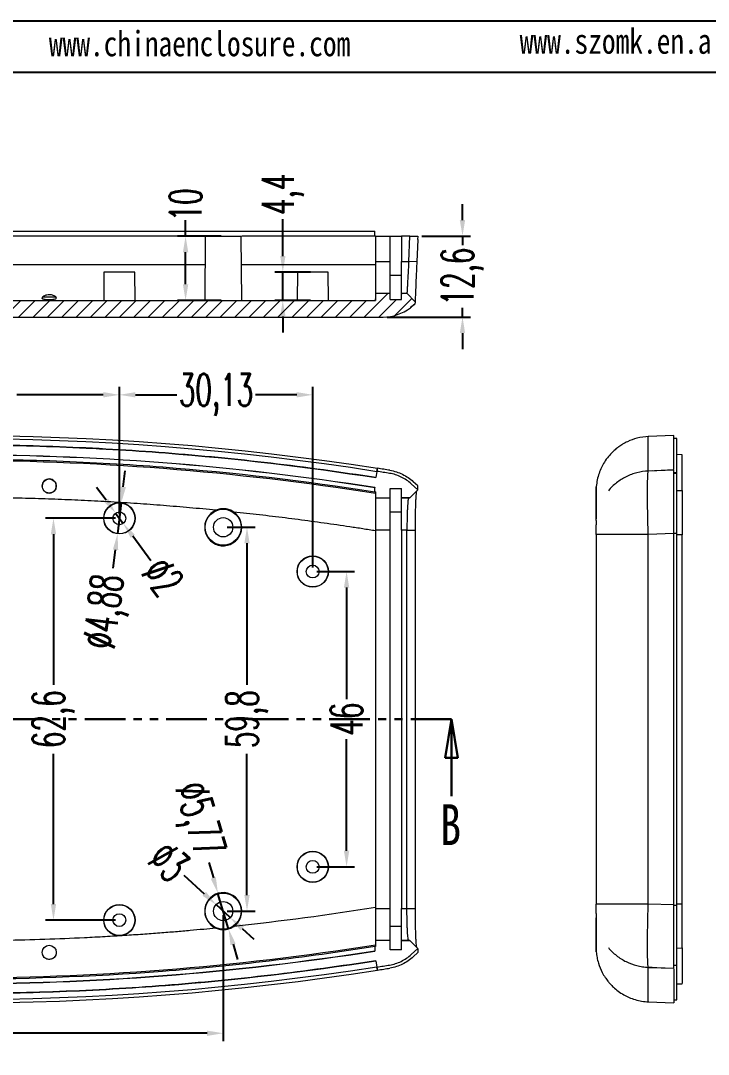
# Model space of a CAD drawing. Header units: inches. Extents: x 1388 to 2543, y 532 to 869.
# Drawn here: x 2043.4 to 2150.6, y 707.8 to 868.8 of the extents above; entities that cross this region are included whole.
import ezdxf

# ---------------------------------------------------------------- set-up
doc = ezdxf.new("R2010")
doc.units = ezdxf.units.IN
doc.linetypes.add('PHANTOM', pattern=[12.7, 6.35, -1.27, 1.27, -1.27, 1.27, -1.27])
doc.layers.add('文字', color=81, linetype='Continuous')
doc.styles.add('SLDTEXTSTYLE0', font='TXT', dxfattribs={"width": 0.75})
doc.styles.add('SLDTEXTSTYLE2', font='TXT', dxfattribs={"width": 0.6, "bigfont": 'bigfont'})
doc.styles.add('宋体', font='', dxfattribs={"width": 0.8, "height": 3.5})
doc.styles.get('宋体').set_extended_font_data('SimSun')
doc.dimstyles.new('5', dxfattribs={"dimtxt": 5, "dimasz": 2.5, "dimexe": 1.25, "dimexo": 0.625, "dimtad": 0, "dimzin": 12, "dimtxsty": 'SLDTEXTSTYLE2', "dimcen": 2.5, "dimclrd": 3, "dimclre": 3, "dimclrt": 256, "dimadec": 0, "dimazin": 0, "dimtfac": 1, "dimtmove": 0, "dimatfit": 3, "dimfxl": 1, "dimarcsym": 0})

# ---------------------------------------------------------------- blocks, each defined once
blk = doc.blocks.new('_CLOSED')
at = {"color": 0, "linetype": 'ByBlock', "lineweight": -2}
for p, q in [((-1, 0.166667), (0, 0)), ((-1, 0.166667), (-1, -0.166667)), ((0, 0), (-1, -0.166667)), ((0, 0), (-1, 0))]:
    blk.add_line(p, q, dxfattribs=at)
blk = doc.blocks.new('*D204')
at = {"color": 3, "lineweight": -2}
for p, q in [((1990.49, 729.45), (1990.49, 709.8)), ((2074.99, 729.45), (2074.99, 709.8)), ((1992.99, 711.05), (2027.37, 711.05)), ((2072.49, 711.05), (2038.12, 711.05))]:
    blk.add_line(p, q, dxfattribs=at)
at = {"color": 3}
for points in [[(1992.99, 711.46), (1992.99, 710.63), (1990.49, 711.05)], [(2072.49, 711.46), (2072.49, 710.63), (2074.99, 711.05)]]:
    blk.add_solid(points, dxfattribs=at)
at = {"layer": 'Defpoints', "color": 0}
for p in [(1990.49, 730.08), (2074.99, 730.08), (2074.99, 711.05)]:
    blk.add_point(p, dxfattribs=at)
at = {"insert": (2032.74, 711.05), "char_height": 5, "attachment_point": 5, "style": 'SLDTEXTSTYLE2'}
blk.add_mtext('84,5', dxfattribs=at)
blk = doc.blocks.new('*D206')
at = {"color": 3, "lineweight": -2}
for p, q in [((2013.06, 791.9), (2013.06, 811.76)), ((2058.81, 791.9), (2058.81, 811.76)), ((2015.56, 810.51), (2029.06, 810.51)), ((2056.31, 810.51), (2042.81, 810.51))]:
    blk.add_line(p, q, dxfattribs=at)
at = {"color": 3}
for points in [[(2015.56, 810.93), (2015.56, 810.1), (2013.06, 810.51)], [(2056.31, 810.93), (2056.31, 810.1), (2058.81, 810.51)]]:
    blk.add_solid(points, dxfattribs=at)
at = {"layer": 'Defpoints', "color": 0}
for p in [(2058.81, 810.51), (2013.06, 791.28), (2058.81, 791.28)]:
    blk.add_point(p, dxfattribs=at)
at = {"insert": (2035.94, 810.51), "char_height": 5, "attachment_point": 5, "style": 'SLDTEXTSTYLE2'}
blk.add_mtext('45,75', dxfattribs=at)
blk = doc.blocks.new('*D207')
at = {"color": 3, "lineweight": -2}
for p, q in [((2058.81, 791.9), (2058.81, 811.76)), ((2088.95, 783.6), (2088.95, 811.76)), ((2061.31, 810.51), (2067.76, 810.51)), ((2086.45, 810.51), (2080.01, 810.51))]:
    blk.add_line(p, q, dxfattribs=at)
at = {"color": 3}
for points in [[(2061.31, 810.93), (2061.31, 810.1), (2058.81, 810.51)], [(2086.45, 810.93), (2086.45, 810.1), (2088.95, 810.51)]]:
    blk.add_solid(points, dxfattribs=at)
at = {"layer": 'Defpoints', "color": 0}
for p in [(2058.81, 810.51), (2058.81, 791.28), (2088.95, 782.98)]:
    blk.add_point(p, dxfattribs=at)
at = {"insert": (2073.88, 810.51), "char_height": 5, "attachment_point": 5, "style": 'SLDTEXTSTYLE2'}
blk.add_mtext('30,13', dxfattribs=at)
blk = doc.blocks.new('*D208')
at = {"color": 3, "lineweight": -2}
for p, q in [((2089.57, 782.98), (2095.47, 782.98)), ((2094.22, 780.48), (2094.22, 763.1)), ((2094.22, 739.48), (2094.22, 756.85)), ((2089.57, 736.98), (2095.47, 736.98))]:
    blk.add_line(p, q, dxfattribs=at)
at = {"color": 3}
for points in [[(2093.8, 780.48), (2094.64, 780.48), (2094.22, 782.98)], [(2093.8, 739.48), (2094.64, 739.48), (2094.22, 736.98)]]:
    blk.add_solid(points, dxfattribs=at)
at = {"layer": 'Defpoints', "color": 0}
for p in [(2088.95, 782.98), (2094.22, 782.98), (2088.95, 736.98)]:
    blk.add_point(p, dxfattribs=at)
at = {"insert": (2094.22, 759.98), "char_height": 5, "attachment_point": 5, "rotation": 90, "style": 'SLDTEXTSTYLE2'}
blk.add_mtext('46', dxfattribs=at)
blk = doc.blocks.new('*D209')
at = {"color": 3, "lineweight": -2}
for p, q in [((2075.62, 789.88), (2079.95, 789.88)), ((2078.7, 787.38), (2078.7, 765.35)), ((2078.7, 732.58), (2078.7, 754.6)), ((2075.62, 730.08), (2079.95, 730.08))]:
    blk.add_line(p, q, dxfattribs=at)
at = {"color": 3}
for points in [[(2078.29, 787.38), (2079.12, 787.38), (2078.7, 789.88)], [(2078.29, 732.58), (2079.12, 732.58), (2078.7, 730.08)]]:
    blk.add_solid(points, dxfattribs=at)
at = {"layer": 'Defpoints', "color": 0}
for p in [(2074.99, 789.88), (2074.99, 730.08), (2078.7, 730.08)]:
    blk.add_point(p, dxfattribs=at)
at = {"insert": (2078.7, 759.98), "char_height": 5, "attachment_point": 5, "rotation": 90, "style": 'SLDTEXTSTYLE2'}
blk.add_mtext('59,8', dxfattribs=at)
blk = doc.blocks.new('*D210')
at = {"color": 3, "lineweight": -2}
for p, q in [((2058.19, 791.28), (2047.29, 791.28)), ((2048.54, 788.78), (2048.54, 765.35)), ((2048.54, 731.18), (2048.54, 754.6)), ((2058.19, 728.68), (2047.29, 728.68))]:
    blk.add_line(p, q, dxfattribs=at)
at = {"color": 3}
for points in [[(2048.12, 788.78), (2048.96, 788.78), (2048.54, 791.28)], [(2048.12, 731.18), (2048.96, 731.18), (2048.54, 728.68)]]:
    blk.add_solid(points, dxfattribs=at)
at = {"layer": 'Defpoints', "color": 0}
for p in [(2048.54, 791.28), (2058.81, 791.28), (2058.81, 728.68)]:
    blk.add_point(p, dxfattribs=at)
at = {"insert": (2048.54, 759.98), "char_height": 5, "attachment_point": 5, "rotation": 90, "style": 'SLDTEXTSTYLE2'}
blk.add_mtext('62,6', dxfattribs=at)
blk = doc.blocks.new('*D213')
at = {"color": 3, "lineweight": -2}
for p, q in [((2056.73, 794.09), (2055.24, 796.09)), ((2058.22, 792.08), (2059.41, 790.47)), ((2063.72, 784.67), (2060.9, 788.47))]:
    blk.add_line(p, q, dxfattribs=at)
at = {"color": 3}
for points in [[(2057.06, 794.34), (2056.39, 793.84), (2058.22, 792.08)], [(2061.23, 788.71), (2060.57, 788.22), (2059.41, 790.47)]]:
    blk.add_solid(points, dxfattribs=at)
at = {"layer": 'Defpoints', "color": 0}
for p in [(2058.22, 792.08), (2059.41, 790.47)]:
    blk.add_point(p, dxfattribs=at)
at = {"insert": (2065.58, 782.16), "char_height": 5, "attachment_point": 5, "rotation": 306.5854, "style": 'SLDTEXTSTYLE2'}
blk.add_mtext('∅2', dxfattribs=at)
blk = doc.blocks.new('*D214')
at = {"color": 3, "lineweight": -2}
for p, q in [((2059.41, 796.18), (2059.72, 798.66)), ((2059.11, 793.7), (2058.52, 788.86)), ((2057.86, 783.48), (2058.21, 786.37))]:
    blk.add_line(p, q, dxfattribs=at)
at = {"color": 3}
for points in [[(2059, 796.23), (2059.83, 796.13), (2059.11, 793.7)], [(2057.8, 786.42), (2058.63, 786.32), (2058.52, 788.86)]]:
    blk.add_solid(points, dxfattribs=at)
at = {"layer": 'Defpoints', "color": 0}
for p in [(2059.11, 793.7), (2058.52, 788.86)]:
    blk.add_point(p, dxfattribs=at)
at = {"insert": (2057.03, 776.66), "char_height": 5, "attachment_point": 5, "rotation": 83.0333, "style": 'SLDTEXTSTYLE2'}
blk.add_mtext('∅4,88', dxfattribs=at)
blk = doc.blocks.new('*D215')
at = {"color": 3, "lineweight": -2}
for p, q in [((2072.74, 737.64), (2073.46, 735.24)), ((2075.82, 727.31), (2074.17, 732.84)), ((2076.53, 724.91), (2077.24, 722.52))]:
    blk.add_line(p, q, dxfattribs=at)
at = {"color": 3}
for points in [[(2073.85, 735.36), (2073.06, 735.12), (2074.17, 732.84)], [(2076.93, 725.03), (2076.13, 724.79), (2075.82, 727.31)]]:
    blk.add_solid(points, dxfattribs=at)
at = {"layer": 'Defpoints', "color": 0}
for p in [(2074.17, 732.84), (2075.82, 727.31)]:
    blk.add_point(p, dxfattribs=at)
at = {"insert": (2070.78, 744.23), "char_height": 5, "attachment_point": 5, "rotation": 286.575, "style": 'SLDTEXTSTYLE2'}
blk.add_mtext('∅5,77', dxfattribs=at)
blk = doc.blocks.new('*D216')
at = {"color": 3, "lineweight": -2}
for p, q in [((2068.84, 735.7), (2072.04, 732.77)), ((2076.1, 729.06), (2073.88, 731.09)), ((2077.95, 727.38), (2079.79, 725.69))]:
    blk.add_line(p, q, dxfattribs=at)
at = {"color": 3}
for points in [[(2072.32, 733.08), (2071.76, 732.47), (2073.88, 731.09)], [(2078.23, 727.69), (2077.66, 727.07), (2076.1, 729.06)]]:
    blk.add_solid(points, dxfattribs=at)
at = {"layer": 'Defpoints', "color": 0}
for p in [(2073.88, 731.09), (2076.1, 729.06)]:
    blk.add_point(p, dxfattribs=at)
at = {"insert": (2066.53, 737.8), "char_height": 5, "attachment_point": 5, "rotation": 317.5948, "style": 'SLDTEXTSTYLE2'}
blk.add_mtext('∅3', dxfattribs=at)
blk = doc.blocks.new('*D225')
at = {"color": 3, "lineweight": -2}
for p, q in [((2112.29, 837.73), (2112.29, 840.23)), ((2105.93, 835.23), (2113.54, 835.23)), ((2112.29, 835.23), (2112.29, 833.8)), ((2112.29, 822.63), (2112.29, 824.05)), ((2100.53, 822.63), (2113.54, 822.63)), ((2112.29, 820.13), (2112.29, 817.63))]:
    blk.add_line(p, q, dxfattribs=at)
at = {"color": 3}
for points in [[(2111.87, 837.73), (2112.7, 837.73), (2112.29, 835.23)], [(2111.87, 820.13), (2112.7, 820.13), (2112.29, 822.63)]]:
    blk.add_solid(points, dxfattribs=at)
at = {"layer": 'Defpoints', "color": 0}
for p in [(2105.3, 835.23), (2099.9, 822.63), (2112.29, 822.63)]:
    blk.add_point(p, dxfattribs=at)
at = {"insert": (2112.29, 828.93), "char_height": 5, "attachment_point": 5, "rotation": 90, "style": 'SLDTEXTSTYLE2'}
blk.add_mtext('12,6', dxfattribs=at)
blk = doc.blocks.new('*D226')
at = {"color": 3, "lineweight": -2}
for p, q in [((2084.28, 832.13), (2084.28, 837.88)), ((2088.59, 829.63), (2083.03, 829.63)), ((2084.28, 825.23), (2084.28, 829.63)), ((2088.59, 825.23), (2083.03, 825.23)), ((2084.28, 822.73), (2084.28, 820.23))]:
    blk.add_line(p, q, dxfattribs=at)
at = {"color": 3}
for points in [[(2083.87, 832.13), (2084.7, 832.13), (2084.28, 829.63)], [(2083.87, 822.73), (2084.7, 822.73), (2084.28, 825.23)]]:
    blk.add_solid(points, dxfattribs=at)
at = {"layer": 'Defpoints', "color": 0}
for p in [(2084.28, 829.63), (2089.22, 829.63), (2089.22, 825.23)]:
    blk.add_point(p, dxfattribs=at)
at = {"insert": (2084.28, 841.75), "char_height": 5, "attachment_point": 5, "rotation": 90, "style": 'SLDTEXTSTYLE2'}
blk.add_mtext('4,4', dxfattribs=at)
blk = doc.blocks.new('*D227')
at = {"color": 3, "lineweight": -2}
for p, q in [((2069.13, 835.23), (2069.13, 837.73)), ((2074.65, 835.23), (2067.88, 835.23)), ((2069.13, 827.73), (2069.13, 832.73)), ((2074.65, 825.23), (2067.88, 825.23))]:
    blk.add_line(p, q, dxfattribs=at)
at = {"color": 3}
for points in [[(2068.71, 832.73), (2069.55, 832.73), (2069.13, 835.23)], [(2068.71, 827.73), (2069.55, 827.73), (2069.13, 825.23)]]:
    blk.add_solid(points, dxfattribs=at)
at = {"layer": 'Defpoints', "color": 0}
for p in [(2069.13, 835.23), (2075.27, 835.23), (2075.27, 825.23)]:
    blk.add_point(p, dxfattribs=at)
at = {"insert": (2069.13, 840.1), "char_height": 5, "attachment_point": 5, "rotation": 90, "style": 'SLDTEXTSTYLE2'}
blk.add_mtext('10', dxfattribs=at)

msp = doc.modelspace()

# ---------------------------------------------------------------- hatches: boundary and pattern name
at = {"linetype": 'Continuous', "lineweight": 0}
h = msp.add_hatch(dxfattribs=at)
h.set_pattern_fill('ANSI31', color=4, scale=0.5, style=0)
h.set_pattern_definition([(45, (-752.9997, -516.4313), (-1.122532, 1.122532), [])])
edge = h.paths.add_edge_path(flags=0)
edge.add_line((2098.742, 825.228), (1965.776, 825.228))
edge.add_arc((1965.776, 830.028), 4.8, 182.5, 270, ccw=False)
edge.add_line((1960.981, 829.819), (1960.745, 835.228))
edge.add_line((1960.745, 835.228), (1960.745, 836.028))
edge.add_line((1960.745, 836.028), (1960.059, 836.028))
edge.add_line((1960.059, 836.028), (1960.045, 835.228))
edge.add_line((1960.045, 835.228), (1958.842, 835.228))
edge.add_line((1958.842, 835.228), (1958.842, 834.728))
edge.add_line((1958.842, 834.728), (1958.364, 834.728))
edge.add_line((1958.364, 834.728), (1958.538, 830.757))
edge.add_arc((1967.029, 831.128), 8.5, 182.5, 270)
edge.add_line((1967.029, 822.628), (2099.904, 822.628))
edge.add_arc((2099.904, 829.628), 7, 269.99696, 307.67972)
edge.add_line((2104.183, 824.088), (2104.88, 824.626))
edge.add_line((2104.88, 824.626), (2104.896, 825.007))
edge.add_line((2104.896, 825.007), (2103.631, 826.328))
edge.add_line((2103.631, 826.328), (2102.792, 826.328))
edge.add_line((2102.792, 826.328), (2102.792, 825.378))
edge.add_line((2102.792, 825.378), (2100.992, 825.378))
edge.add_line((2100.992, 825.378), (2100.992, 826.328))
edge.add_line((2100.992, 826.328), (2098.742, 826.328))
edge.add_line((2098.742, 826.328), (2098.742, 825.228))

# ---------------------------------------------------------------- linework, layer by layer
for p, q in [((1873.749, 868.798), (2350.404, 868.798)), ((1886.083, 860.774), (2342.379, 860.774))]:
    msp.add_line(p, q)
at = {"color": 7, "linetype": 'Continuous', "lineweight": 15}
for p, q in [((2098.642, 835.228), (2098.642, 836.028)), ((2072.192, 835.228), (2072.105, 825.228)), ((2072.192, 835.228), (2077.792, 835.228)), ((2077.88, 825.228), (2077.792, 835.228)), ((2098.742, 835.228), (2098.642, 835.228)), ((2098.742, 835.228), (2100.992, 835.228)), ((2098.742, 835.228), (2098.742, 831.285)), ((2100.992, 831.285), (2100.992, 835.228)), ((2100.992, 835.228), (2102.792, 835.228)), ((2104.075, 835.228), (2102.792, 835.228)), ((2102.792, 835.228), (2102.792, 831.285)), ((2103.902, 831.285), (2104.075, 835.228)), ((2104.075, 835.228), (2105.302, 835.228)), ((2105.321, 834.728), (2105.167, 831.218)), ((2105.302, 835.228), (2105.293, 834.728)), ((2105.293, 834.728), (2105.321, 834.728)), ((2098.742, 831.285), (2100.992, 831.285)), ((2098.742, 831.285), (2098.742, 826.328)), ((2100.992, 826.328), (2100.992, 831.285)), ((2102.792, 831.285), (2103.902, 831.285)), ((2102.792, 826.328), (2102.792, 831.285)), ((2105.167, 831.218), (2103.902, 831.285)), ((2056.414, 829.628), (2056.375, 825.228)), ((2061.214, 829.628), (2056.414, 829.628)), ((2061.252, 825.228), (2061.214, 829.628)), ((2086.547, 829.628), (2086.509, 825.228)), ((2091.347, 829.628), (2086.547, 829.628)), ((2091.386, 825.228), (2091.347, 829.628)), ((2102.792, 829.078), (2100.992, 829.078)), ((2098.742, 826.328), (2100.992, 826.328)), ((2098.742, 826.328), (2098.742, 825.228)), ((2100.992, 825.378), (2100.992, 826.328)), ((2102.792, 825.378), (2102.792, 826.328)), ((2102.792, 826.328), (2103.631, 826.328)), ((2104.896, 825.007), (2103.631, 826.328)), ((1965.776, 825.228), (2098.742, 825.228)), ((2046.775, 825.728), (2046.775, 825.584)), ((2048.975, 825.728), (2046.775, 825.728)), ((2048.975, 825.613), (2048.975, 825.728)), ((2100.992, 825.378), (2102.792, 825.378)), ((2104.88, 824.626), (2104.183, 824.088)), ((2104.896, 825.007), (2104.88, 824.626)), ((1967.029, 822.628), (2099.904, 822.628)), ((2145.211, 804.181), (2141.24, 804.008)), ((2145.711, 803.703), (2145.211, 803.703)), ((2146.511, 801.186), (2145.711, 801.2)), ((2099.042, 799.061), (2098.959, 798.59)), ((2098.959, 798.59), (2099.042, 799.061)), ((2099.042, 799.061), (2099.042, 799.061)), ((2145.211, 798.812), (2141.24, 798.637)), ((2145.211, 798.784), (2141.24, 798.637)), ((2098.956, 798.59), (2098.782, 797.604)), ((2098.956, 798.59), (2098.782, 797.604)), ((2098.956, 798.59), (2098.965, 798.589)), ((2098.956, 798.59), (2098.959, 798.59)), ((2141.855, 798.664), (2141.24, 798.637)), ((2145.711, 798.342), (2145.211, 798.342)), ((2145.211, 798.342), (2145.711, 798.342)), ((2145.211, 798.341), (2145.711, 798.341)), ((2145.211, 798.309), (2145.711, 798.309)), ((2145.711, 797.356), (2145.711, 798.341)), ((2098.642, 796.105), (2098.642, 796.091)), ((2098.642, 795.397), (2098.642, 796.091)), ((2100.992, 795.926), (2102.792, 795.926)), ((2100.992, 794.476), (2100.992, 795.926)), ((2102.792, 794.476), (2102.792, 795.926)), ((2104.075, 794.476), (2105.302, 795.703)), ((2105.302, 795.703), (2104.305, 796.627)), ((2105.321, 796.329), (2104.623, 796.975)), ((2105.293, 795.711), (2105.321, 795.739)), ((2105.321, 795.739), (2105.321, 796.329)), ((2133.139, 796.205), (2133.139, 796.205)), ((2145.711, 795.623), (2146.511, 795.609)), ((2098.742, 795.381), (2098.642, 795.397)), ((2098.742, 795.381), (2098.742, 794.476)), ((2098.742, 794.476), (2100.992, 794.476)), ((2098.742, 794.476), (2098.742, 794.442)), ((2098.742, 794.442), (2100.992, 794.442)), ((2098.742, 794.442), (2098.742, 789.442)), ((2100.992, 794.442), (2100.992, 794.476)), ((2100.992, 789.442), (2100.992, 794.442)), ((2104.075, 794.476), (2102.792, 794.476)), ((2102.792, 794.476), (2102.792, 794.442)), ((2102.792, 794.442), (2103.902, 794.442)), ((2102.792, 789.442), (2102.792, 794.442)), ((2103.902, 794.442), (2103.89, 794.421)), ((2103.902, 794.442), (2104.075, 794.476)), ((2102.792, 792.226), (2100.992, 792.226)), ((2133.111, 790.954), (2133.111, 790.253)), ((2100.992, 789.442), (2098.742, 789.442)), ((2098.742, 789.442), (2098.742, 730.511)), ((2100.992, 730.511), (2100.992, 789.442)), ((2103.631, 789.442), (2102.792, 789.442)), ((2102.792, 789.442), (2102.792, 730.511)), ((2103.631, 789.442), (2104.896, 789.442)), ((2103.631, 730.511), (2103.631, 789.442)), ((2104.896, 789.442), (2104.896, 730.511)), ((2133.111, 788.773), (2133.111, 731.18)), ((2141.24, 788.773), (2133.111, 788.773)), ((2145.211, 788.921), (2141.24, 788.773)), ((2141.24, 731.18), (2141.24, 788.773)), ((2145.211, 788.939), (2145.711, 788.939)), ((2145.211, 731.032), (2145.211, 788.921)), ((2145.711, 731.013), (2145.711, 788.939)), ((2146.511, 788.721), (2145.711, 788.721)), ((2146.511, 731.231), (2146.511, 788.721)), ((2141.24, 731.18), (2133.111, 731.18)), ((2145.211, 731.032), (2141.24, 731.18)), ((2145.711, 731.231), (2146.511, 731.231)), ((2098.742, 730.511), (2100.992, 730.511)), ((2098.742, 730.511), (2098.742, 725.511)), ((2100.992, 725.511), (2100.992, 730.511)), ((2102.792, 730.511), (2103.631, 730.511)), ((2102.792, 725.511), (2102.792, 730.511)), ((2103.631, 730.511), (2104.896, 730.511)), ((2133.111, 729.7), (2133.111, 728.999)), ((2145.211, 731.013), (2145.711, 731.013)), ((2100.992, 727.726), (2102.792, 727.726)), ((2098.742, 725.511), (2098.742, 725.476)), ((2100.992, 725.511), (2098.742, 725.511)), ((2098.742, 725.476), (2098.742, 724.572)), ((2100.992, 725.476), (2098.742, 725.476)), ((2100.992, 725.476), (2100.992, 725.511)), ((2100.992, 724.026), (2100.992, 725.476)), ((2103.902, 725.511), (2102.792, 725.511)), ((2102.792, 725.511), (2102.792, 725.476)), ((2102.792, 724.026), (2102.792, 725.476)), ((2102.792, 725.476), (2104.075, 725.476)), ((2104.075, 725.476), (2103.902, 725.511)), ((2105.302, 724.25), (2104.075, 725.476)), ((2098.642, 724.556), (2098.742, 724.572)), ((2098.642, 724.556), (2098.642, 723.862)), ((2098.642, 723.862), (2098.642, 723.847)), ((2102.792, 724.026), (2100.992, 724.026)), ((2104.305, 723.325), (2105.302, 724.25)), ((2104.623, 722.977), (2105.321, 723.624)), ((2105.321, 724.214), (2105.293, 724.242)), ((2105.321, 724.214), (2105.321, 723.624)), ((2133.139, 723.748), (2133.139, 723.748)), ((2145.711, 724.33), (2146.511, 724.344)), ((2098.782, 722.349), (2098.956, 721.362)), ((2098.782, 722.349), (2098.956, 721.362)), ((2145.211, 721.644), (2145.711, 721.644)), ((2145.711, 721.612), (2145.211, 721.612)), ((2145.711, 721.611), (2145.211, 721.611)), ((2145.711, 721.611), (2145.211, 721.611)), ((2145.711, 721.612), (2145.711, 722.597)), ((2098.965, 721.364), (2098.956, 721.362)), ((2098.959, 721.363), (2098.956, 721.362)), ((2098.959, 721.363), (2099.042, 720.892)), ((2099.042, 720.892), (2098.959, 721.363)), ((2141.24, 721.316), (2145.211, 721.169)), ((2145.211, 721.14), (2141.24, 721.316)), ((2141.855, 721.289), (2141.24, 721.316)), ((2145.711, 718.753), (2146.511, 718.767)), ((2141.24, 715.984), (2141.24, 715.985)), ((2141.24, 715.945), (2145.211, 715.772)), ((2145.211, 716.25), (2145.711, 716.25))]:
    msp.add_line(p, q, dxfattribs=at)
at = {"color": 8, "linetype": 'Continuous', "lineweight": 15}
for p, q in [((2133.14, 790.944), (2133.111, 790.253)), ((2133.111, 729.7), (2133.14, 729.007))]:
    msp.add_line(p, q, dxfattribs=at)
at = {"color": 1, "linetype": 'PHANTOM', "lineweight": 30}
msp.add_line((2110.565, 759.976), (1950.445, 759.976), dxfattribs=at)
at = {"color": 7, "linetype": 'Continuous', "lineweight": 30}
msp.add_line((2110.565, 747.976), (2110.565, 759.976), dxfattribs=at)
at = {"color": 7, "linetype": 'Continuous', "lineweight": 15}
for centre, radius in [((2047.875, 796.302), 1.1), ((2058.814, 791.276), 2.438), ((2058.814, 791.276), 2.4), ((2058.814, 791.276), 1), ((2074.992, 789.876), 2.8), ((2074.992, 789.876), 1.5), ((2088.947, 782.976), 2.438), ((2088.947, 782.976), 2.4), ((2088.947, 782.976), 1), ((2088.947, 736.976), 2.438), ((2088.947, 736.976), 2.4), ((2088.947, 736.976), 1), ((2074.992, 730.076), 2.8), ((2058.814, 728.676), 2.438), ((2074.992, 730.076), 1.5), ((2058.814, 728.676), 2.4), ((2058.814, 728.676), 1), ((2047.875, 723.651), 1.1)]:
    msp.add_circle(centre, radius, dxfattribs=at)
for centre, radius, start, end in [((2099.904, 829.628), 7, 269.99696, 307.67972), ((2074.992, 789.876), 2.887, 113.09741, 55.24846), ((2074.992, 730.076), 2.887, 304.75154, 246.90259)]:
    msp.add_arc(centre, radius, start, end, dxfattribs=at)
for points, knots in [([(1966.017, 836.028), (1976.984, 836.028), (1988.004, 836.028), (2010.153, 836.028), (2021.248, 836.028), (2037.918, 836.028), (2043.469, 836.028), (2054.55, 836.028), (2060.082, 836.028), (2076.652, 836.028), (2087.664, 836.028), (2098.642, 836.028)], [0, 0, 0, 0, 0.25, 0.25, 0.5, 0.5, 0.625, 0.625, 0.75, 0.75, 1, 1, 1, 1]), ([(2072.086, 835.228), (2068.583, 835.228), (2060.954, 835.228), (2049.167, 835.228), (2036.743, 835.228), (2024.547, 835.228), (2012.596, 835.228), (2002.286, 835.228), (1995.898, 835.228), (1993.398, 835.228)], [0, 0, 0, 0, 0.1338789, 0.291506, 0.4491234, 0.606874, 0.7557008, 0.9043579, 1, 1, 1, 1]), ([(2098.642, 835.228), (2094.542, 835.228), (2087.645, 835.228), (2080.71, 835.228), (2077.898, 835.228)], [0, 0, 0, 0, 0.5945425, 1, 1, 1, 1]), ([(2103.902, 831.285), (2103.884, 830.957), (2103.867, 830.634), (2103.841, 830.159), (2103.832, 830.002), (2103.815, 829.691), (2103.807, 829.536), (2103.782, 829.086), (2103.767, 828.801), (2103.737, 828.263), (2103.723, 828.008), (2103.698, 827.551), (2103.687, 827.346), (2103.667, 826.985), (2103.659, 826.83), (2103.645, 826.583), (2103.64, 826.488), (2103.633, 826.36), (2103.631, 826.328), (2103.631, 826.328)], [0, 0, 0, 0, 0.125, 0.125, 0.1875, 0.1875, 0.25, 0.25, 0.375, 0.375, 0.5, 0.5, 0.625, 0.625, 0.75, 0.75, 0.875, 0.875, 1, 1, 1, 1]), ([(2105.167, 831.218), (2105.132, 830.403), (2105.096, 829.589), (2105.031, 828.086), (2105, 827.397), (2104.95, 826.249), (2104.93, 825.789), (2104.903, 825.168), (2104.896, 825.006), (2104.896, 825.007)], [0, 0, 0, 0, 0.25, 0.25, 0.5, 0.5, 0.75, 0.75, 1, 1, 1, 1]), ([(2046.826, 825.7), (2046.832, 825.716), (2046.86, 825.785), (2047.04, 825.921), (2047.334, 826.064), (2047.686, 826.146), (2048.023, 826.157), (2048.338, 826.105), (2048.611, 826.004), (2048.843, 825.861), (2048.915, 825.756), (2048.953, 825.701)], [0, 0, 0, 0, 0.0403666, 0.1777991, 0.3190674, 0.4283642, 0.5380192, 0.6393719, 0.7448671, 0.8645565, 1, 1, 1, 1]), ([(2048.958, 825.616), (2048.962, 825.594), (2048.975, 825.521), (2048.854, 825.431), (2048.613, 825.355), (2048.286, 825.316), (2047.921, 825.302), (2047.553, 825.307), (2047.22, 825.333), (2046.963, 825.387), (2046.801, 825.47), (2046.787, 825.548), (2046.78, 825.586)], [0, 0, 0, 0, 0.0505362, 0.1678234, 0.2784531, 0.3839662, 0.4878907, 0.5916625, 0.695454, 0.7992239, 0.9035609, 1, 1, 1, 1]), ([(2098.742, 825.732), (2098.735, 825.665), (2098.714, 825.476), (2098.685, 825.325), (2098.666, 825.228)], [0, 0, 0, 0, 0.3576302, 1, 1, 1, 1]), ([(2104.188, 824.092), (2104.281, 824.164), (2104.508, 824.339), (2104.735, 824.515), (2104.869, 824.618)], [0, 0, 0, 0, 0.4119674, 1, 1, 1, 1]), ([(2141.307, 804.011), (2140.692, 803.95), (2139.554, 803.838), (2138.206, 803.335), (2137.287, 802.848), (2136.691, 802.457), (2136.157, 802.047), (2135.599, 801.544), (2134.98, 800.865), (2134.409, 800.068), (2133.923, 799.186), (2133.546, 798.26), (2133.261, 797.256), (2133.182, 796.553), (2133.143, 796.205)], [0, 0, 0, 0, 0.1494665, 0.2767537, 0.3462805, 0.4021939, 0.4496968, 0.5097702, 0.5842336, 0.672568, 0.7472977, 0.8284581, 0.9150264, 1, 1, 1, 1]), ([(2145.211, 798.872), (2145.211, 799.239), (2145.211, 799.994), (2145.211, 800.972), (2145.211, 801.844), (2145.211, 802.745), (2145.211, 803.54), (2145.211, 804.089), (2145.211, 804.138), (2145.211, 804.162)], [0, 0, 0, 0, 0.1077855, 0.2215983, 0.335519, 0.4494762, 0.639951, 0.8306009, 1, 1, 1, 1]), ([(2145.711, 798.402), (2145.711, 798.435), (2145.711, 798.678), (2145.711, 799.113), (2145.711, 799.684), (2145.711, 800.217), (2145.711, 800.713), (2145.711, 801.324), (2145.711, 801.86), (2145.711, 802.32), (2145.711, 802.627), (2145.711, 802.896), (2145.711, 803.127), (2145.711, 803.319), (2145.711, 803.473), (2145.711, 803.589), (2145.711, 803.665), (2145.711, 803.702), (2145.711, 803.699), (2145.711, 803.698)], [0, 0, 0, 0, 0.0093149, 0.0693472, 0.1293795, 0.1894119, 0.2494442, 0.3094766, 0.4295453, 0.4895777, 0.5496101, 0.6096424, 0.6696748, 0.7297072, 0.7897395, 0.8497719, 0.9098043, 0.9698367, 1, 1, 1, 1]), ([(2098.782, 797.604), (2093.338, 798.457), (2087.878, 799.206), (2076.94, 800.489), (2071.461, 801.024), (2060.483, 801.877), (2054.98, 802.195), (2043.973, 802.613), (2038.469, 802.712), (2027.459, 802.691), (2021.95, 802.57), (2010.943, 802.111), (2005.451, 801.772), (1989.005, 800.43), (1978.083, 799.104), (1967.203, 797.356)], [0, 0, 0, 0, 0.125, 0.125, 0.25, 0.25, 0.375, 0.375, 0.5, 0.5, 0.625, 0.625, 0.75, 0.75, 1, 1, 1, 1]), ([(1967.203, 797.356), (1972.643, 798.23), (1978.101, 799), (1989.034, 800.324), (1994.511, 800.88), (2005.486, 801.774), (2010.987, 802.113), (2021.992, 802.572), (2027.496, 802.691), (2038.506, 802.711), (2044.015, 802.612), (2055.023, 802.193), (2060.517, 801.874), (2076.969, 800.595), (2087.895, 799.31), (2098.782, 797.604)], [0, 0, 0, 0, 0.125, 0.125, 0.25, 0.25, 0.375, 0.375, 0.5, 0.5, 0.625, 0.625, 0.75, 0.75, 1, 1, 1, 1]), ([(1965.904, 795.623), (1976.889, 797.429), (1987.927, 798.805), (2010.113, 800.672), (2021.225, 801.16), (2054.588, 801.272), (2076.683, 799.552), (2098.642, 796.105)], [0, 0, 0, 0, 0.24752475, 0.24752475, 0.4950495, 0.4950495, 0.98934867, 0.98934867, 0.98934867, 0.98934867]), ([(1965.906, 795.609), (1976.89, 797.415), (1987.928, 798.791), (2010.113, 800.658), (2021.226, 801.146), (2054.588, 801.258), (2076.683, 799.538), (2098.642, 796.091)], [0, 0, 0, 0, 0.24752475, 0.24752475, 0.4950495, 0.4950495, 0.98936492, 0.98936492, 0.98936492, 0.98936492]), ([(1966.017, 794.932), (1976.984, 796.735), (1988.004, 798.109), (2010.153, 799.973), (2021.248, 800.46), (2037.918, 800.516), (2043.469, 800.422), (2054.55, 800.012), (2060.082, 799.696), (2076.652, 798.417), (2087.664, 797.123), (2098.642, 795.397)], [0, 0, 0, 0, 0.25, 0.25, 0.5, 0.5, 0.625, 0.625, 0.75, 0.75, 1, 1, 1, 1]), ([(1966.214, 794.767), (1988.113, 798.358), (2010.269, 800.232), (2054.587, 800.374), (2076.833, 798.635), (2098.742, 795.184)], [0, 0, 0, 0, 0.5, 0.5, 1, 1, 1, 1]), ([(2146.511, 795.609), (2146.511, 795.713), (2146.511, 796.234), (2146.511, 797.1), (2146.511, 798.117), (2146.511, 798.991), (2146.511, 799.722), (2146.511, 800.307), (2146.511, 800.749), (2146.511, 801.038), (2146.511, 801.181), (2146.511, 801.171), (2146.511, 801.167)], [0, 0, 0, 0, 0.0285297, 0.1426529, 0.2567761, 0.3709191, 0.485062, 0.5991854, 0.7133089, 0.8274323, 0.9415558, 1, 1, 1, 1]), ([(2100.981, 798.752), (2100.658, 798.804), (2100.012, 798.908), (2099.366, 799.01), (2099.042, 799.061)], [0, 0, 0, 0, 0.5000925, 1, 1, 1, 1]), ([(2100.981, 798.752), (2101.661, 798.643), (2102.31, 798.437), (2103.548, 797.834), (2104.119, 797.443), (2104.623, 796.975)], [0, 0, 0, 0, 0.5, 0.5, 1, 1, 1, 1]), ([(2145.211, 788.921), (2145.211, 789.514), (2145.211, 790.097), (2145.211, 790.96), (2145.211, 791.246), (2145.211, 791.813), (2145.211, 792.095), (2145.211, 792.927), (2145.211, 793.457), (2145.211, 794.214), (2145.211, 794.46), (2145.211, 794.939), (2145.211, 795.174), (2145.211, 795.848), (2145.211, 796.258), (2145.211, 796.816), (2145.211, 796.992), (2145.211, 797.325), (2145.211, 797.483), (2145.211, 797.916), (2145.211, 798.156), (2145.211, 798.543), (2145.211, 798.69), (2145.211, 798.784)], [0, 0, 0, 0, 0.125, 0.125, 0.1875, 0.1875, 0.25, 0.25, 0.375, 0.375, 0.4375, 0.4375, 0.5, 0.5, 0.625, 0.625, 0.6875, 0.6875, 0.75, 0.75, 0.875, 0.875, 1, 1, 1, 1]), ([(2048.953, 796.519), (2048.981, 796.383), (2048.982, 796.243), (2048.931, 795.963), (2048.878, 795.827), (2048.72, 795.582), (2048.615, 795.474), (2048.37, 795.308), (2048.228, 795.249), (2047.936, 795.193), (2047.783, 795.195), (2047.491, 795.26), (2047.353, 795.322), (2047.109, 795.498), (2047.008, 795.608), (2046.857, 795.859), (2046.808, 795.998), (2046.766, 796.278), (2046.773, 796.421), (2046.836, 796.689), (2046.893, 796.817), (2047.128, 797.154), (2047.374, 797.326), (2047.814, 797.41), (2047.967, 797.408), (2048.258, 797.344), (2048.394, 797.282), (2048.626, 797.118), (2048.724, 797.015), (2048.874, 796.783), (2048.926, 796.655), (2048.953, 796.519)], [0, 0, 0, 0, 0.0625, 0.0625, 0.125, 0.125, 0.1875, 0.1875, 0.25, 0.25, 0.3125, 0.3125, 0.375, 0.375, 0.4375, 0.4375, 0.5, 0.5, 0.5625, 0.5625, 0.625, 0.625, 0.75, 0.75, 0.8125, 0.8125, 0.875, 0.875, 0.9375, 0.9375, 1, 1, 1, 1]), ([(2100.923, 798.277), (2100.597, 798.33), (2099.944, 798.435), (2099.291, 798.538), (2098.965, 798.589)], [0, 0, 0, 0, 0.5000936, 1, 1, 1, 1]), ([(2104.305, 796.627), (2104.052, 796.862), (2103.822, 797.044), (2103.3, 797.402), (2103.025, 797.562), (2102.16, 797.984), (2101.557, 798.175), (2100.923, 798.277)], [0, 0, 0, 0, 0.25, 0.25, 0.5, 0.5, 1, 1, 1, 1]), ([(2141.24, 798.637), (2140.639, 798.61), (2140.049, 798.522), (2139.188, 798.3), (2138.904, 798.212), (2138.343, 798.004), (2138.067, 797.884), (2137.267, 797.488), (2136.768, 797.173), (2136.068, 796.621), (2135.843, 796.423), (2135.416, 796.006), (2135.215, 795.787), (2135.024, 795.557)], [0, 0, 0, 0, 0.25, 0.25, 0.375, 0.375, 0.5, 0.5, 0.75, 0.75, 0.875, 0.875, 1, 1, 1, 1]), ([(2141.24, 788.773), (2141.166, 791.129), (2141.124, 793.451), (2141.124, 797.045), (2141.165, 798.257), (2141.24, 798.637)], [0, 0, 0, 0, 0.5, 0.5, 1, 1, 1, 1]), ([(2145.711, 788.939), (2145.711, 791.193), (2145.711, 793.387), (2145.711, 796.799), (2145.711, 797.95), (2145.711, 798.309)], [0, 0, 0, 0, 0.5, 0.5, 1, 1, 1, 1]), ([(2105.104, 795.504), (2105.098, 795.476), (2105.077, 795.372), (2105.043, 795.026), (2105.004, 794.469), (2104.97, 793.758), (2104.941, 792.928), (2104.919, 791.998), (2104.9, 790.838), (2104.898, 789.964), (2104.896, 789.442)], [0, 0, 0, 0, 0.0484747, 0.1758047, 0.3031425, 0.4304984, 0.5578573, 0.6849809, 0.8121009, 1, 1, 1, 1]), ([(2133.139, 790.94), (2133.139, 791.097), (2133.139, 791.882), (2133.139, 792.844), (2133.139, 793.777), (2133.139, 794.593), (2133.139, 795.234), (2133.139, 795.7), (2133.139, 796.042), (2133.139, 796.21), (2133.139, 796.196), (2133.139, 796.194)], [0, 0, 0, 0, 0.0457772, 0.2289038, 0.32046, 0.4120163, 0.5951436, 0.6867, 0.7782563, 0.9613841, 1, 1, 1, 1]), ([(2133.139, 796.199), (2133.139, 796.195), (2133.139, 796.182), (2133.139, 795.959), (2133.139, 795.566), (2133.139, 795.052), (2133.139, 794.367), (2133.139, 793.492), (2133.139, 792.905), (2133.139, 792.456), (2133.139, 792.304)], [0, 0, 0, 0, 0.0892863, 0.303224, 0.4101841, 0.5171442, 0.7310815, 0.8380415, 0.9450015, 1, 1, 1, 1]), ([(2146.511, 795.609), (2146.511, 795.542), (2146.511, 795.44), (2146.511, 795.237), (2146.511, 795.161), (2146.511, 794.992), (2146.511, 794.898), (2146.511, 794.594), (2146.511, 794.362), (2146.511, 793.973), (2146.511, 793.836), (2146.511, 793.548), (2146.511, 793.397), (2146.511, 792.926), (2146.511, 792.593), (2146.511, 792.065), (2146.511, 791.884), (2146.511, 791.513), (2146.511, 791.322), (2146.511, 790.743), (2146.511, 790.35), (2146.511, 789.547), (2146.511, 789.136), (2146.511, 788.721)], [0, 0, 0, 0, 0.125, 0.125, 0.1875, 0.1875, 0.25, 0.25, 0.375, 0.375, 0.4375, 0.4375, 0.5, 0.5, 0.625, 0.625, 0.6875, 0.6875, 0.75, 0.75, 0.875, 0.875, 1, 1, 1, 1]), ([(2073.86, 792.532), (2073.177, 792.599), (2071.812, 792.731), (2069.764, 792.917), (2067.716, 793.094), (2065.668, 793.259), (2063.62, 793.415), (2061.572, 793.56), (2059.524, 793.695), (2057.476, 793.82), (2055.428, 793.934), (2053.38, 794.038), (2051.332, 794.132), (2049.284, 794.216), (2047.237, 794.289), (2045.189, 794.351), (2043.141, 794.404), (2041.094, 794.446), (2039.046, 794.478), (2036.999, 794.499), (2034.951, 794.511), (2032.904, 794.511), (2030.856, 794.502), (2028.809, 794.482), (2026.762, 794.452), (2024.714, 794.412), (2022.667, 794.361), (2020.62, 794.3), (2018.573, 794.229), (2016.525, 794.147), (2014.478, 794.055), (2012.431, 793.953), (2010.384, 793.84), (2008.337, 793.717), (2006.29, 793.584), (2004.244, 793.44), (2002.197, 793.287), (2000.15, 793.122), (1998.103, 792.948), (1996.056, 792.763), (1994.01, 792.568), (1992.646, 792.43), (1991.964, 792.361)], [0, 0, 0, 0, 0.0250824, 0.0501525, 0.0752111, 0.1002587, 0.1252961, 0.1503237, 0.1753422, 0.2003523, 0.2253546, 0.2503497, 0.2753382, 0.3003208, 0.3252982, 0.3502709, 0.3752395, 0.4002048, 0.4251673, 0.4501277, 0.4750866, 0.5000446, 0.5250025, 0.5499607, 0.5749199, 0.5998809, 0.6248442, 0.6498104, 0.6747801, 0.6997541, 0.7247329, 0.7497172, 0.7747077, 0.7997048, 0.8247093, 0.8497218, 0.8747429, 0.8997733, 0.9248136, 0.9498644, 0.9749263, 1, 1, 1, 1]), ([(2103.857, 794.366), (2103.842, 794.315), (2103.826, 794.24), (2103.796, 794.04), (2103.782, 793.917), (2103.755, 793.628), (2103.742, 793.461), (2103.717, 793.085), (2103.706, 792.88), (2103.685, 792.437), (2103.676, 792.198), (2103.66, 791.692), (2103.653, 791.429), (2103.643, 790.886), (2103.638, 790.603), (2103.633, 790.026), (2103.631, 789.736), (2103.631, 789.442)], [0, 0, 0, 0, 0.125, 0.125, 0.25, 0.25, 0.375, 0.375, 0.5, 0.5, 0.625, 0.625, 0.75, 0.75, 0.875, 0.875, 1, 1, 1, 1]), ([(2133.111, 795.474), (2133.111, 795.479), (2133.111, 795.491), (2133.111, 795.107), (2133.111, 794.408), (2133.111, 793.35), (2133.111, 792.281), (2133.111, 791.446), (2133.111, 791.189)], [0, 0, 0, 0, 0.138782, 0.3320372, 0.5257305, 0.7196277, 0.9133908, 1, 1, 1, 1]), ([(2076.638, 792.249), (2076.437, 792.388), (2076.222, 792.5), (2075.767, 792.668), (2075.526, 792.724), (2075.045, 792.773), (2074.798, 792.767), (2074.318, 792.694), (2074.085, 792.628), (2073.86, 792.532)], [0, 0, 0, 0, 0.25, 0.25, 0.5, 0.5, 0.75, 0.75, 1, 1, 1, 1]), ([(2098.742, 789.317), (2098.073, 789.423), (2096.733, 789.635), (2094.724, 789.941), (2092.714, 790.237), (2090.704, 790.524), (2088.695, 790.8), (2086.685, 791.067), (2084.676, 791.323), (2082.666, 791.57), (2080.657, 791.806), (2078.648, 792.034), (2077.308, 792.177), (2076.638, 792.249)], [0, 0, 0, 0, 0.0912333, 0.1823953, 0.2734882, 0.3645142, 0.4554753, 0.5463737, 0.6372116, 0.727991, 0.8187141, 0.909383, 1, 1, 1, 1]), ([(2133.111, 788.773), (2133.111, 789.127), (2133.111, 789.475), (2133.111, 790.014), (2133.111, 790.196), (2133.111, 790.253)], [0, 0, 0, 0, 0.5, 0.5, 1, 1, 1, 1]), ([(2133.111, 729.7), (2133.111, 729.757), (2133.111, 729.938), (2133.111, 730.477), (2133.111, 730.826), (2133.111, 731.18)], [0, 0, 0, 0, 0.5, 0.5, 1, 1, 1, 1]), ([(2141.24, 721.316), (2141.165, 721.696), (2141.124, 722.908), (2141.124, 726.501), (2141.166, 728.824), (2141.24, 731.18)], [0, 0, 0, 0, 0.5, 0.5, 1, 1, 1, 1]), ([(2146.511, 724.344), (2146.511, 724.411), (2146.511, 724.513), (2146.511, 724.716), (2146.511, 724.792), (2146.511, 724.961), (2146.511, 725.055), (2146.511, 725.359), (2146.511, 725.591), (2146.511, 725.98), (2146.511, 726.117), (2146.511, 726.404), (2146.511, 726.556), (2146.511, 727.027), (2146.511, 727.36), (2146.511, 727.888), (2146.511, 728.068), (2146.511, 728.44), (2146.511, 728.631), (2146.511, 729.209), (2146.511, 729.603), (2146.511, 730.406), (2146.511, 730.817), (2146.511, 731.231)], [0, 0, 0, 0, 0.125, 0.125, 0.1875, 0.1875, 0.25, 0.25, 0.375, 0.375, 0.4375, 0.4375, 0.5, 0.5, 0.625, 0.625, 0.6875, 0.6875, 0.75, 0.75, 0.875, 0.875, 1, 1, 1, 1]), ([(2103.902, 725.511), (2103.884, 725.514), (2103.867, 725.548), (2103.841, 725.647), (2103.832, 725.687), (2103.815, 725.784), (2103.807, 725.84), (2103.782, 726.03), (2103.767, 726.184), (2103.737, 726.547), (2103.723, 726.758), (2103.698, 727.218), (2103.687, 727.469), (2103.667, 728.013), (2103.659, 728.303), (2103.645, 728.901), (2103.64, 729.213), (2103.633, 729.857), (2103.631, 730.182), (2103.631, 730.511)], [0, 0, 0, 0, 0.125, 0.125, 0.1875, 0.1875, 0.25, 0.25, 0.375, 0.375, 0.5, 0.5, 0.625, 0.625, 0.75, 0.75, 0.875, 0.875, 1, 1, 1, 1]), ([(2104.896, 730.511), (2104.897, 730.197), (2104.898, 729.569), (2104.908, 728.612), (2104.925, 727.666), (2104.949, 726.763), (2104.979, 725.971), (2105.015, 725.296), (2105.056, 724.803), (2105.085, 724.5), (2105.1, 724.452), (2105.1, 724.451)], [0, 0, 0, 0, 0.1142686, 0.2285456, 0.3565603, 0.4845837, 0.6127524, 0.7409252, 0.8690871, 0.9972462, 1, 1, 1, 1]), ([(2145.211, 721.169), (2145.211, 721.263), (2145.211, 721.408), (2145.211, 721.697), (2145.211, 721.805), (2145.211, 722.046), (2145.211, 722.18), (2145.211, 722.615), (2145.211, 722.946), (2145.211, 723.503), (2145.211, 723.699), (2145.211, 724.111), (2145.211, 724.328), (2145.211, 725.002), (2145.211, 725.479), (2145.211, 726.236), (2145.211, 726.496), (2145.211, 727.028), (2145.211, 727.303), (2145.211, 728.131), (2145.211, 728.696), (2145.211, 729.848), (2145.211, 730.439), (2145.211, 731.032)], [0, 0, 0, 0, 0.125, 0.125, 0.1875, 0.1875, 0.25, 0.25, 0.375, 0.375, 0.4375, 0.4375, 0.5, 0.5, 0.625, 0.625, 0.6875, 0.6875, 0.75, 0.75, 0.875, 0.875, 1, 1, 1, 1]), ([(2145.711, 721.644), (2145.711, 722.002), (2145.711, 723.154), (2145.711, 726.566), (2145.711, 728.76), (2145.711, 731.013)], [0, 0, 0, 0, 0.5, 0.5, 1, 1, 1, 1]), ([(2133.111, 728.794), (2133.111, 728.493), (2133.111, 727.582), (2133.111, 726.453), (2133.111, 725.382), (2133.111, 724.721), (2133.111, 724.417), (2133.111, 724.468), (2133.111, 724.482)], [0, 0, 0, 0, 0.1010368, 0.3060462, 0.5107502, 0.7159216, 0.9206359, 1, 1, 1, 1]), ([(2133.139, 723.754), (2133.139, 723.758), (2133.139, 723.771), (2133.139, 723.994), (2133.139, 724.386), (2133.139, 724.9), (2133.139, 725.589), (2133.139, 726.455), (2133.139, 727.448), (2133.139, 728.381), (2133.139, 729.013)], [0, 0, 0, 0, 0.0763893, 0.2595172, 0.3510736, 0.4426301, 0.6257576, 0.7173139, 0.8088703, 1, 1, 1, 1]), ([(2133.139, 729.013), (2133.139, 728.856), (2133.139, 728.07), (2133.139, 727.109), (2133.139, 726.176), (2133.139, 725.36), (2133.139, 724.719), (2133.139, 724.253), (2133.139, 723.912), (2133.139, 723.747), (2133.139, 723.756), (2133.139, 723.757)], [0, 0, 0, 0, 0.0466917, 0.2334766, 0.3268619, 0.4202472, 0.6070329, 0.7004183, 0.7938036, 0.9805897, 1, 1, 1, 1]), ([(2073.86, 727.421), (2073.223, 727.359), (2071.889, 727.229), (2069.794, 727.038), (2067.513, 726.842), (2065.047, 726.644), (2062.395, 726.449), (2059.557, 726.258), (2056.534, 726.077), (2050.328, 725.753), (2042.422, 725.491), (2033.376, 725.42), (2023.845, 725.518), (2015.57, 725.812), (2008.104, 726.244), (2003.887, 726.533), (1999.798, 726.855), (1995.837, 727.204), (1993.241, 727.464), (1991.964, 727.592)], [0, 0, 0, 0, 0.023385, 0.0490288, 0.0769308, 0.1070906, 0.139507, 0.1741791, 0.2111052, 0.2502836, 0.4014415, 0.5003203, 0.5810957, 0.7500173, 0.8030615, 0.8545819, 0.9045785, 0.9530512, 1, 1, 1, 1]), ([(2073.86, 727.421), (2074.085, 727.324), (2074.318, 727.259), (2074.798, 727.186), (2075.045, 727.18), (2075.526, 727.229), (2075.767, 727.284), (2076.222, 727.453), (2076.437, 727.564), (2076.638, 727.704)], [0, 0, 0, 0, 0.25, 0.25, 0.5, 0.5, 0.75, 0.75, 1, 1, 1, 1]), ([(2098.642, 724.556), (2087.663, 722.83), (2076.634, 721.533), (2054.472, 719.825), (2043.374, 719.416), (2026.704, 719.476), (2021.154, 719.609), (2010.076, 720.096), (2004.547, 720.451), (1987.986, 721.847), (1976.984, 723.218), (1966.017, 725.021)], [0, 0, 0, 0, 0.25, 0.25, 0.5, 0.5, 0.625, 0.625, 0.75, 0.75, 1, 1, 1, 1]), ([(2098.742, 724.769), (2076.833, 721.318), (2054.587, 719.579), (2010.269, 719.721), (1988.113, 721.594), (1966.214, 725.185)], [0, 0, 0, 0, 0.5, 0.5, 1, 1, 1, 1]), ([(2098.642, 723.847), (2076.683, 720.401), (2054.588, 718.68), (2021.225, 718.793), (2010.113, 719.281), (1987.927, 721.148), (1976.889, 722.524), (1965.904, 724.33)], [0, 0, 0, 0, 0.49429916, 0.49429916, 0.74182392, 0.74182392, 0.98934867, 0.98934867, 0.98934867, 0.98934867]), ([(1965.906, 724.344), (1976.89, 722.538), (1987.928, 721.162), (2010.113, 719.295), (2021.226, 718.807), (2054.588, 718.694), (2076.683, 720.415), (2098.642, 723.862)], [0, 0, 0, 0, 0.24752475, 0.24752475, 0.4950495, 0.4950495, 0.98936492, 0.98936492, 0.98936492, 0.98936492]), ([(2048.969, 723.625), (2048.966, 723.561), (2048.957, 723.361), (2048.823, 723.051), (2048.552, 722.752), (2048.193, 722.574), (2047.826, 722.535), (2047.499, 722.601), (2047.213, 722.754), (2046.969, 722.985), (2046.883, 723.195), (2046.839, 723.301)], [0, 0, 0, 0, 0.06401455, 0.19909532, 0.33431682, 0.46318581, 0.57292032, 0.67048159, 0.77122828, 0.88527941, 1, 1, 1, 1]), ([(2100.923, 721.676), (2101.557, 721.778), (2102.16, 721.969), (2103.025, 722.391), (2103.3, 722.551), (2103.822, 722.909), (2104.052, 723.091), (2104.305, 723.325)], [0, 0, 0, 0, 0.5, 0.5, 0.75, 0.75, 1, 1, 1, 1]), ([(2133.143, 723.748), (2133.175, 723.45), (2133.239, 722.85), (2133.516, 721.749), (2133.941, 720.702), (2134.478, 719.792), (2134.9, 719.207), (2135.336, 718.691), (2135.86, 718.159), (2136.561, 717.575), (2137.377, 717.044), (2138.272, 716.6), (2139.201, 716.266), (2140.224, 716.021), (2140.941, 715.969), (2141.307, 715.942)], [0, 0, 0, 0, 0.0727019, 0.146297, 0.2751778, 0.3456272, 0.4025441, 0.4501043, 0.5096738, 0.5836917, 0.6714412, 0.7455107, 0.8257248, 0.9109894, 1, 1, 1, 1]), ([(2135.024, 724.396), (2135.405, 723.936), (2135.827, 723.523), (2136.522, 722.973), (2136.764, 722.802), (2137.268, 722.482), (2137.53, 722.335), (2138.328, 721.939), (2138.883, 721.732), (2139.751, 721.507), (2140.047, 721.447), (2140.64, 721.358), (2140.94, 721.329), (2141.24, 721.316)], [0, 0, 0, 0, 0.25, 0.25, 0.375, 0.375, 0.5, 0.5, 0.75, 0.75, 0.875, 0.875, 1, 1, 1, 1]), ([(2146.511, 724.344), (2146.511, 724.24), (2146.511, 723.718), (2146.511, 722.853), (2146.511, 721.835), (2146.511, 720.962), (2146.511, 720.231), (2146.511, 719.646), (2146.511, 719.204), (2146.511, 718.915), (2146.511, 718.772), (2146.511, 718.782), (2146.511, 718.785)], [0, 0, 0, 0, 0.0285297, 0.1426529, 0.2567761, 0.3708994, 0.485062, 0.5991854, 0.7133089, 0.8274323, 0.9415558, 1, 1, 1, 1]), ([(2098.782, 722.349), (2093.338, 721.496), (2087.878, 720.747), (2076.94, 719.464), (2071.461, 718.929), (2060.483, 718.076), (2054.98, 717.758), (2043.973, 717.34), (2038.469, 717.241), (2027.459, 717.262), (2021.95, 717.382), (2010.943, 717.842), (2005.451, 718.181), (1989.005, 719.522), (1978.083, 720.849), (1967.203, 722.597)], [0, 0, 0, 0, 0.125, 0.125, 0.25, 0.25, 0.375, 0.375, 0.5, 0.5, 0.625, 0.625, 0.75, 0.75, 1, 1, 1, 1]), ([(1967.203, 722.597), (1972.643, 721.723), (1978.101, 720.953), (1989.034, 719.628), (1994.511, 719.073), (2005.486, 718.179), (2010.987, 717.84), (2021.992, 717.381), (2027.496, 717.261), (2038.506, 717.241), (2044.015, 717.341), (2055.023, 717.76), (2060.517, 718.078), (2076.969, 719.358), (2087.895, 720.642), (2098.782, 722.349)], [0, 0, 0, 0, 0.125, 0.125, 0.25, 0.25, 0.375, 0.375, 0.5, 0.5, 0.625, 0.625, 0.75, 0.75, 1, 1, 1, 1]), ([(2098.965, 721.364), (2099.291, 721.415), (2099.944, 721.518), (2100.597, 721.623), (2100.923, 721.676)], [0, 0, 0, 0, 0.4999064, 1, 1, 1, 1]), ([(2104.623, 722.977), (2104.119, 722.509), (2103.557, 722.124), (2102.32, 721.52), (2101.661, 721.31), (2100.981, 721.2)], [0, 0, 0, 0, 0.5, 0.5, 1, 1, 1, 1]), ([(2145.711, 716.252), (2145.711, 716.254), (2145.711, 716.258), (2145.711, 716.312), (2145.711, 716.403), (2145.711, 716.534), (2145.711, 716.702), (2145.711, 716.909), (2145.711, 717.154), (2145.711, 717.438), (2145.711, 717.76), (2145.711, 718.119), (2145.711, 718.517), (2145.711, 718.952), (2145.711, 719.424), (2145.711, 719.935), (2145.711, 720.638), (2145.711, 721.227), (2145.711, 721.611)], [0, 0, 0, 0, 0.0527356, 0.1124281, 0.1721207, 0.2318132, 0.2915057, 0.3511982, 0.4108908, 0.4705833, 0.5302758, 0.5899683, 0.6496608, 0.7093533, 0.7690458, 0.8287383, 0.8884308, 1, 1, 1, 1]), ([(2099.042, 720.892), (2099.366, 720.943), (2100.012, 721.045), (2100.658, 721.149), (2100.981, 721.2)], [0, 0, 0, 0, 0.4999075, 1, 1, 1, 1]), ([(2145.211, 721.081), (2145.211, 720.713), (2145.211, 719.959), (2145.211, 718.981), (2145.211, 718.108), (2145.211, 717.208), (2145.211, 716.413), (2145.211, 715.863), (2145.211, 715.814), (2145.211, 715.791)], [0, 0, 0, 0, 0.1077855, 0.2215983, 0.335519, 0.4494762, 0.639951, 0.8306009, 1, 1, 1, 1])]:
    msp.add_open_spline(points, degree=3, knots=knots, dxfattribs=at)
at = {"color": 8, "linetype": 'Continuous', "lineweight": 15}
for points, knots in [([(2072.154, 830.775), (2068.668, 830.775), (2061.055, 830.775), (2049.284, 830.775), (2036.865, 830.775), (2024.686, 830.775), (2012.755, 830.775), (2002.377, 830.775), (1995.913, 830.775), (1993.331, 830.775)], [0, 0, 0, 0, 0.1329669, 0.290429, 0.447767, 0.6049617, 0.7531785, 0.9014253, 1, 1, 1, 1]), ([(2098.742, 830.775), (2094.646, 830.775), (2087.694, 830.775), (2080.703, 830.775), (2077.831, 830.775)], [0, 0, 0, 0, 0.5892001, 1, 1, 1, 1]), ([(2141.24, 798.637), (2141.24, 799.259), (2141.24, 800.502), (2141.24, 801.913), (2141.24, 802.995), (2141.24, 803.682), (2141.24, 804.01), (2141.24, 803.974), (2141.24, 803.963)], [0, 0, 0, 0, 0.1852185, 0.3703934, 0.5555036, 0.7405311, 0.9254604, 1, 1, 1, 1]), ([(2141.24, 715.985), (2141.24, 715.987), (2141.24, 715.992), (2141.24, 716.4), (2141.24, 717.124), (2141.24, 718.191), (2141.24, 719.551), (2141.24, 720.728), (2141.24, 721.316)], [0, 0, 0, 0, 0.1273669, 0.3017536, 0.4762248, 0.650767, 0.8253647, 1, 1, 1, 1])]:
    msp.add_open_spline(points, degree=3, knots=knots, dxfattribs=at)
at = {"color": 7, "linetype": 'Continuous', "lineweight": 15}
for points in [[(1966.942, 798.812), (2010.949, 805.887), (2054.982, 805.97), (2099.042, 799.061)], [(1967.029, 798.342), (2010.979, 805.406), (2054.952, 805.489), (2098.956, 798.59)], [(2141.136, 798.632), (2141.171, 798.634), (2141.206, 798.635), (2141.24, 798.637)], [(2098.742, 730.635), (2091.407, 729.462), (2084.033, 728.484), (2076.638, 727.704)], [(2098.956, 721.362), (2054.952, 714.464), (2010.979, 714.546), (1967.029, 721.611)], [(1966.942, 721.14), (2010.949, 714.066), (2054.982, 713.983), (2099.042, 720.892)], [(2141.24, 721.316), (2141.206, 721.317), (2141.171, 721.319), (2141.136, 721.321)]]:
    msp.add_open_spline(points, degree=3, dxfattribs=at)

# ---------------------------------------------------------------- block references
at = {"color": 7, "linetype": 'Continuous', "lineweight": 30, "xscale": 6, "yscale": 6, "rotation": 90}
msp.add_blockref('_CLOSED', (2110.565, 759.976), dxfattribs=at)

# ---------------------------------------------------------------- texts
at = {"color": 7, "linetype": 'Continuous', "insert": (2108.82, 746.718), "char_height": 6.35, "attachment_point": 1, "style": 'SLDTEXTSTYLE0'}
msp.add_mtext('B', dxfattribs=at)
at = {"layer": '文字', "color": 0, "char_height": 3.92308, "width": 68.92483, "attachment_point": 1, "style": '宋体'}
for s, insert in [('www.chinaenclosure.com', (2047.828, 867.181)), ('www.szomk.en.alibaba.com', (2121.206, 867.569))]:
    msp.add_mtext(s, dxfattribs=dict(at, insert=insert))

# ---------------------------------------------------------------- dimensions: what is measured, and where the dimension line sits
for base, p1, p2, picture, middle in [((2084.282, 829.628), (2089.216, 825.228), (2089.216, 829.628), '*D226', (2084.282, 841.753)), ((2048.541, 791.276), (2058.814, 728.676), (2058.814, 791.276), '*D210', (2048.541, 759.976))]:
    dim = msp.add_linear_dim(base=base, p1=p1, p2=p2, angle=90, dimstyle='5')
    dim.commit()
    dim.dimension.update_dxf_attribs({"geometry": picture, "text_midpoint": middle, "dimtype": 160})
for base, p1, p2, picture, middle in [((2069.13, 835.228), (2075.27, 825.228), (2075.27, 835.228), '*D227', (2069.13, 840.103)), ((2112.288, 822.628), (2105.302, 835.228), (2099.904, 822.628), '*D225', (2112.288, 828.928)), ((2078.704, 730.076), (2074.992, 789.876), (2074.992, 730.076), '*D209', (2078.704, 759.976)), ((2094.219, 782.976), (2088.947, 736.976), (2088.947, 782.976), '*D208', (2094.219, 759.976))]:
    dim = msp.add_linear_dim(base=base, p1=p1, p2=p2, angle=90, dimstyle='5')
    dim.commit()
    dim.dimension.update_dxf_attribs({"geometry": picture, "text_midpoint": middle})
for base, p1, p2, picture, middle in [((2058.814, 810.513), (2013.064, 791.276), (2058.814, 791.276), '*D206', (2035.939, 810.513)), ((2058.814, 810.513), (2088.947, 782.976), (2058.814, 791.276), '*D207', (2073.881, 810.513)), ((2074.992, 711.048), (1990.492, 730.076), (2074.992, 730.076), '*D204', (2032.742, 711.048))]:
    dim = msp.add_linear_dim(base=base, p1=p1, p2=p2, dimstyle='5')
    dim.commit()
    dim.dimension.update_dxf_attribs({"geometry": picture, "text_midpoint": middle})
for p1, p2, picture, middle in [((2059.11, 793.697), (2058.518, 788.856), '*D214', (2057.028, 776.659)), ((2058.218, 792.079), (2059.41, 790.473), '*D213', (2065.583, 782.157)), ((2076.1, 729.065), (2073.885, 731.088), '*D216', (2066.533, 737.803))]:
    dim = msp.add_diameter_dim_2p(p1=p1, p2=p2, dimstyle='5')
    dim.commit()
    dim.dimension.update_dxf_attribs({"geometry": picture, "text_midpoint": middle, "dimtype": 163})
dim = msp.add_diameter_dim_2p(p1=(2075.816, 727.309), p2=(2074.169, 732.844), dimstyle='5')
dim.commit()
dim.dimension.update_dxf_attribs({"geometry": '*D215', "text_midpoint": (2070.781, 744.225)})

doc.saveas('drawing.dxf')
